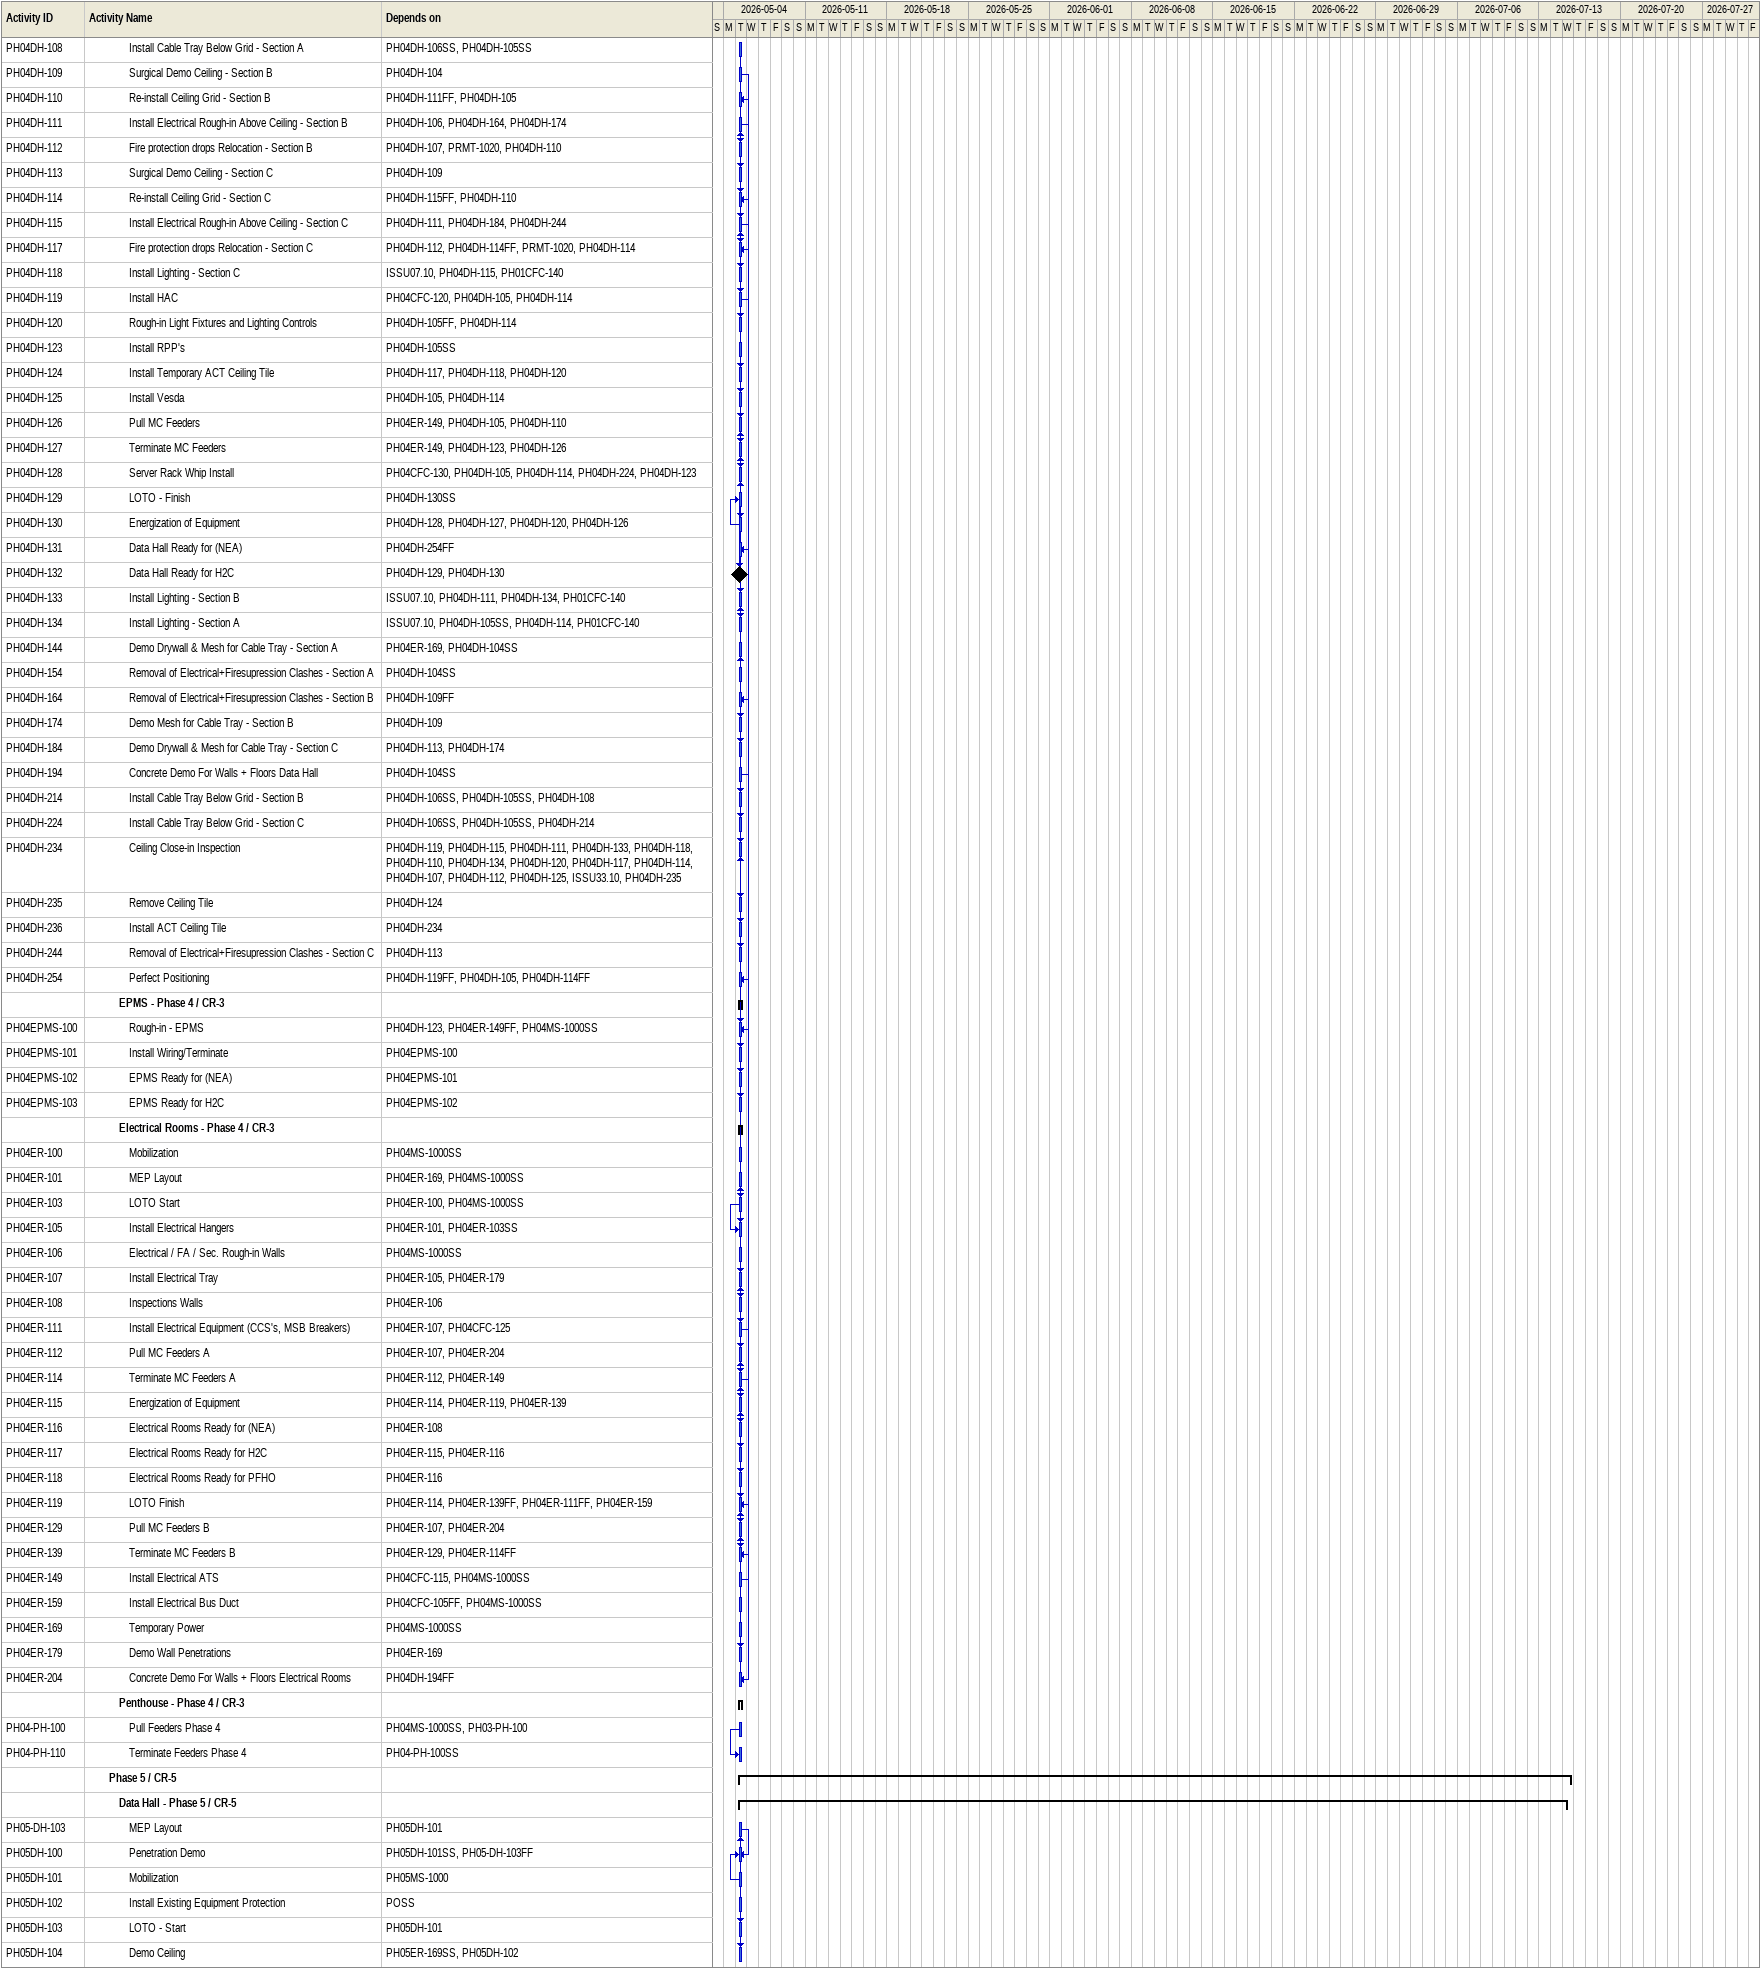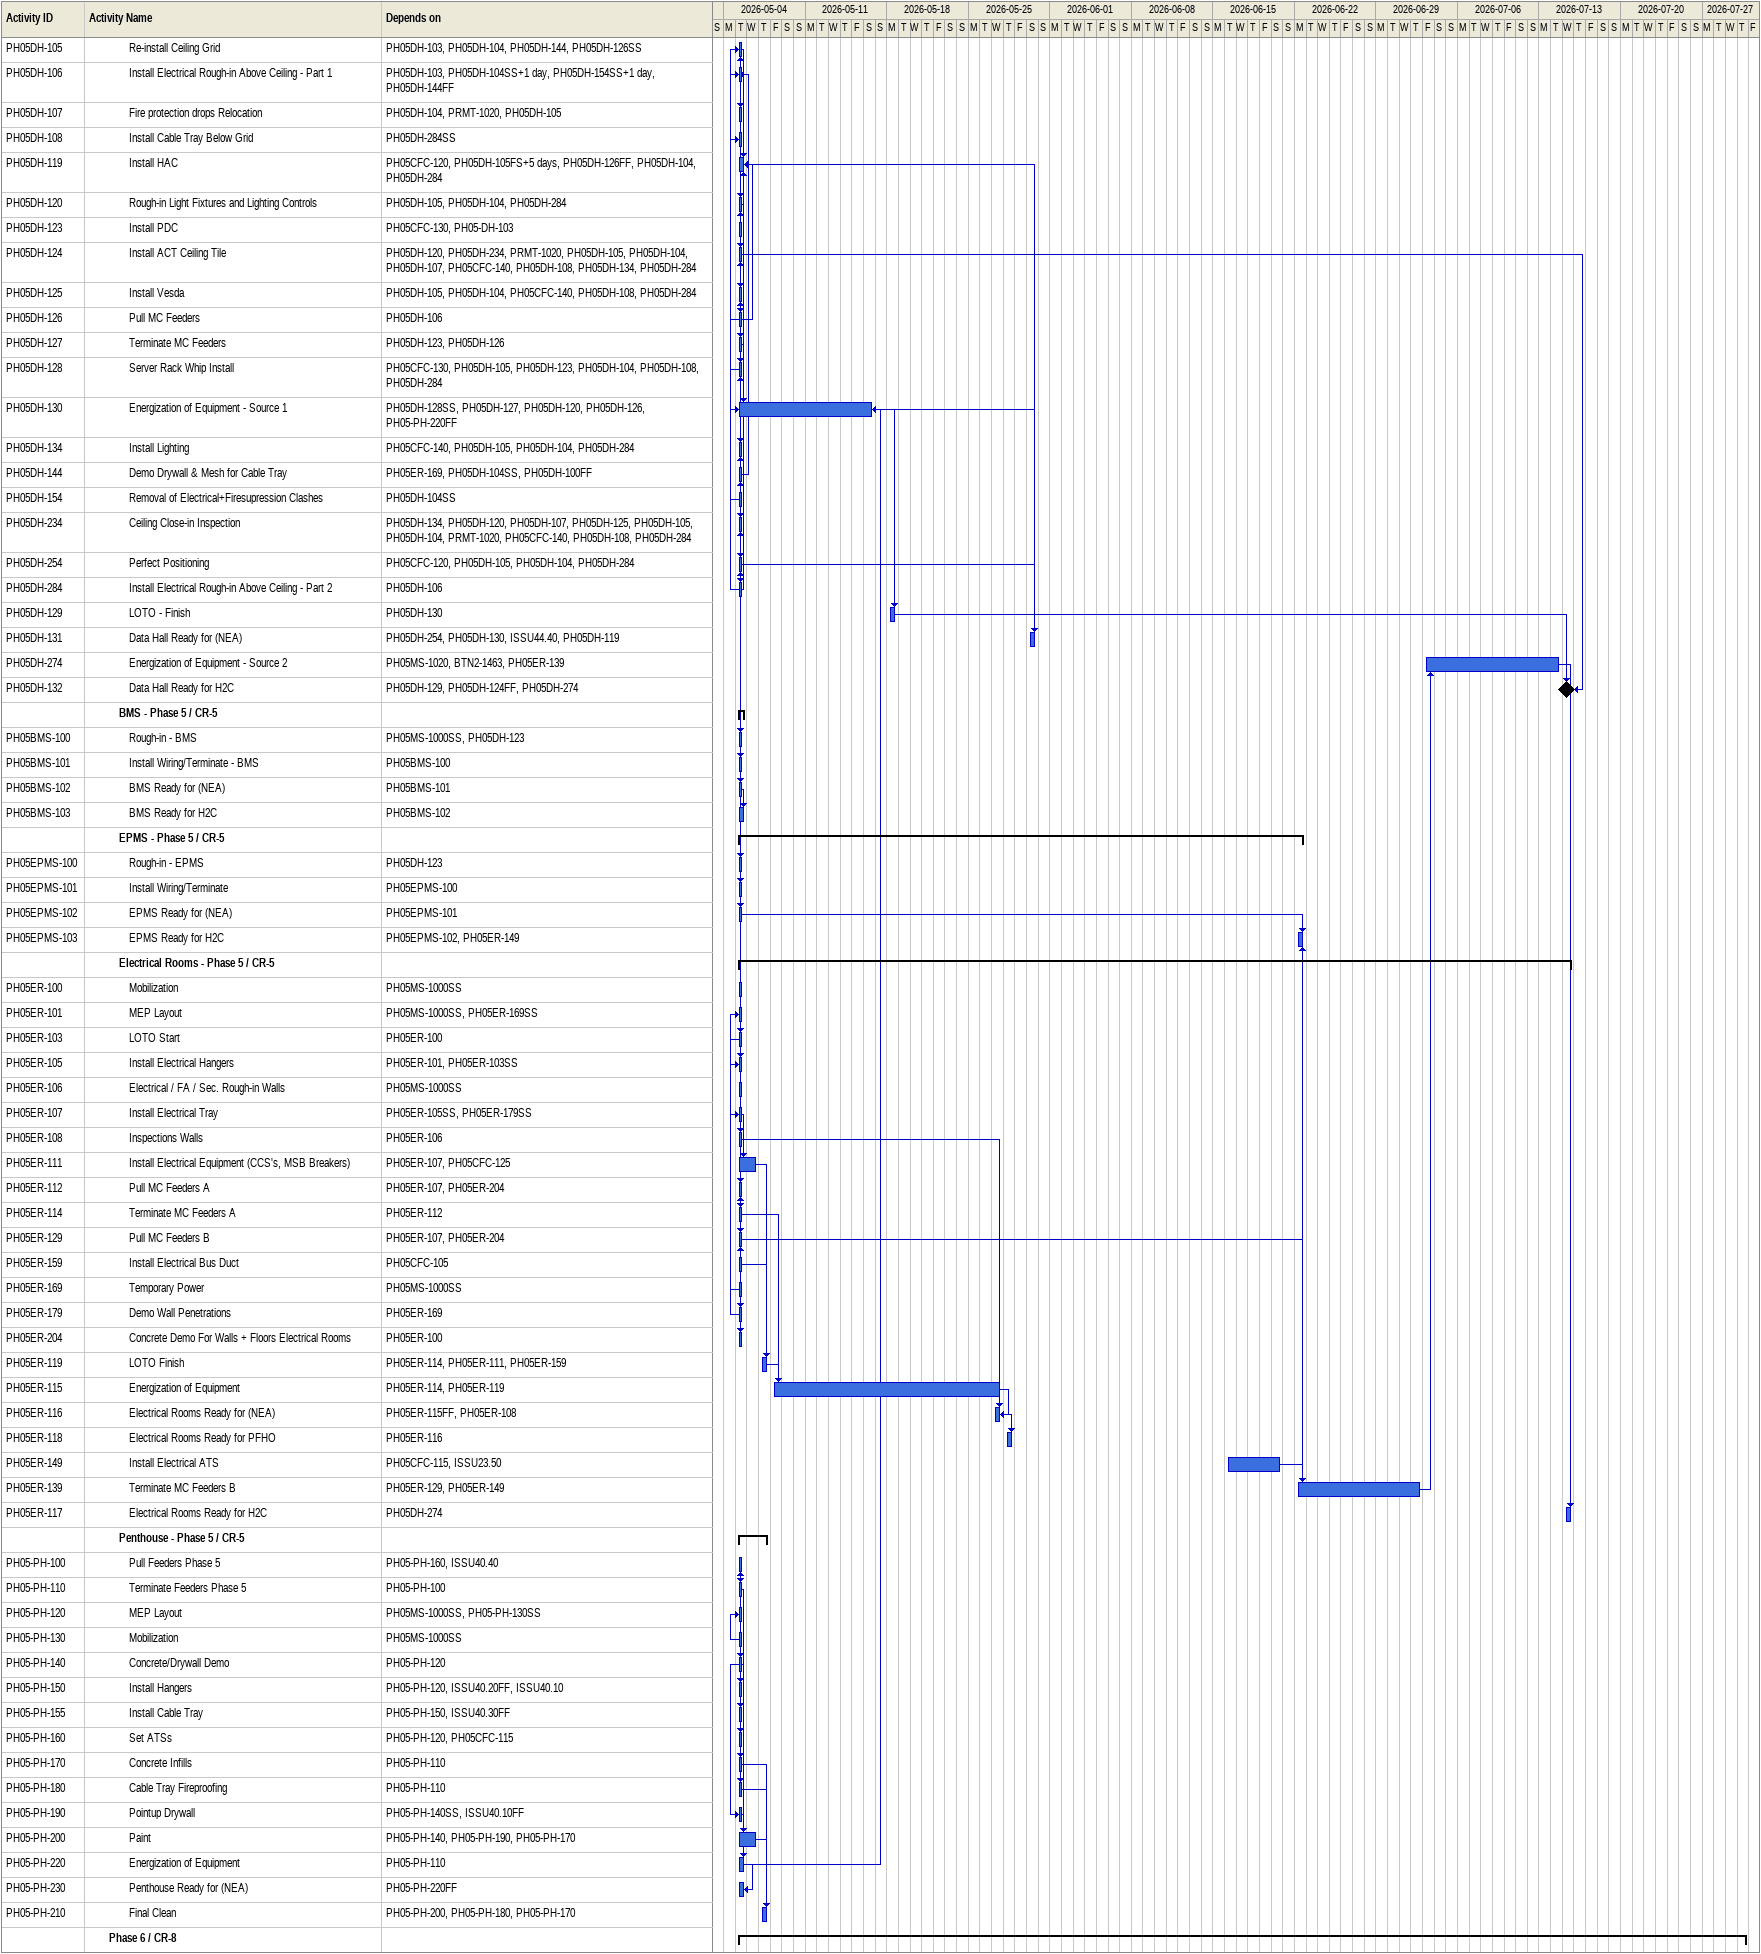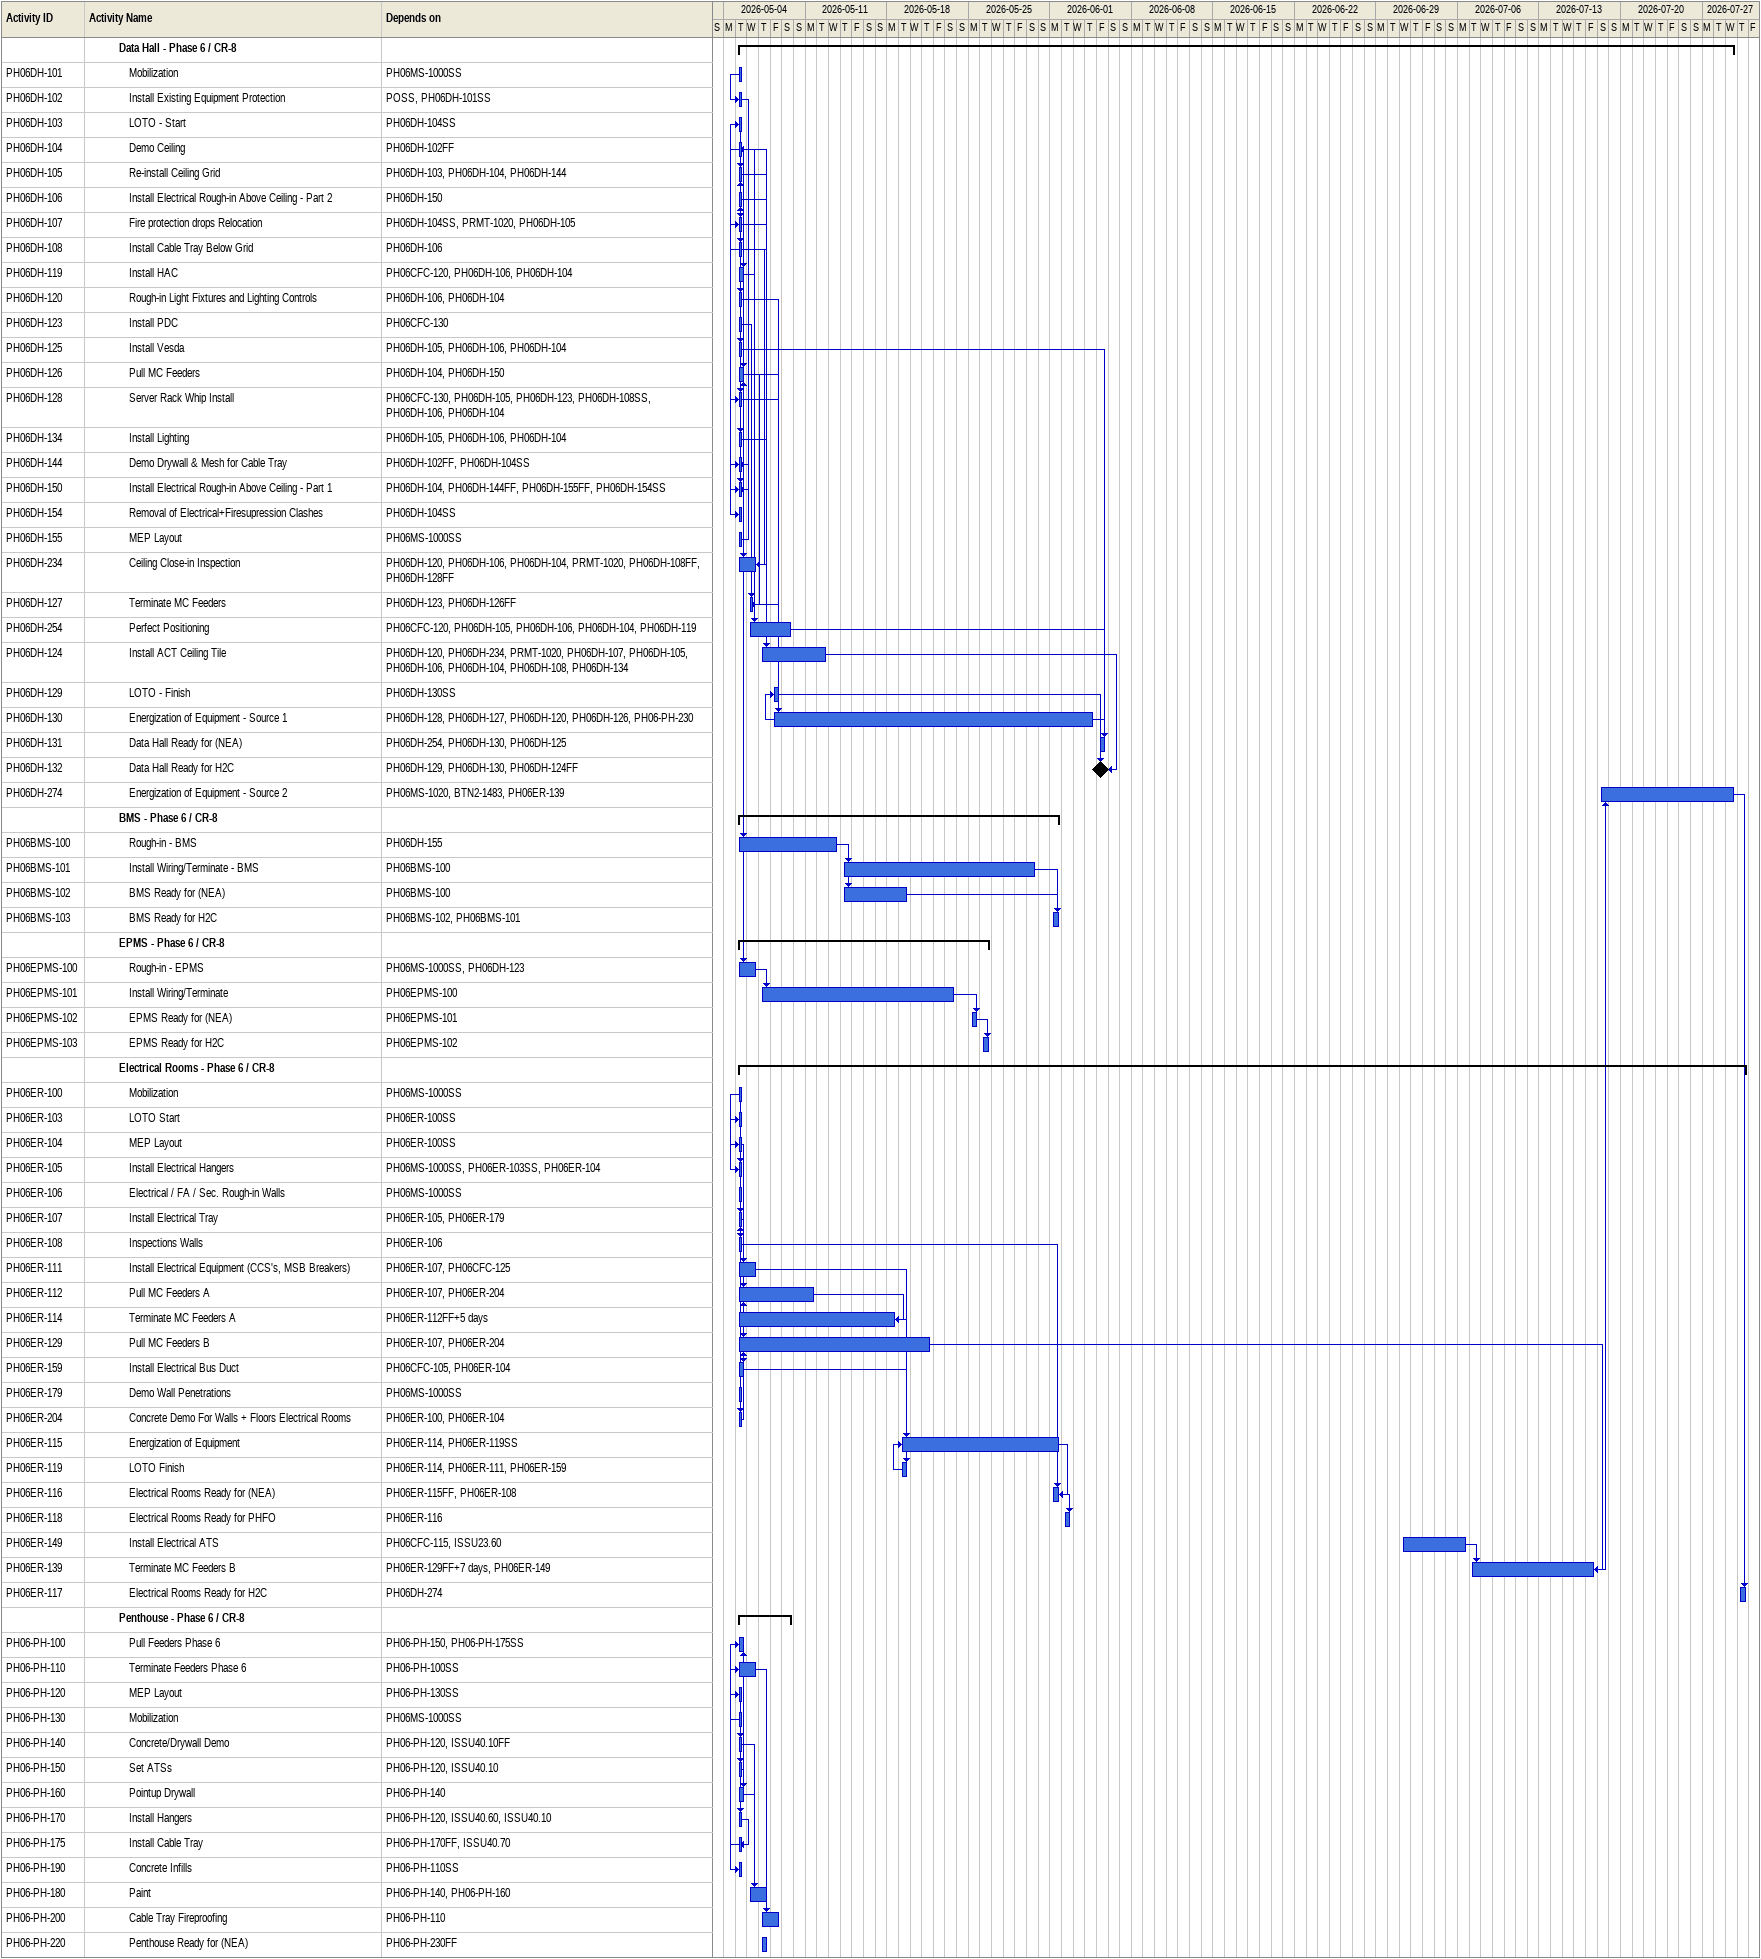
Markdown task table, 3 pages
| ID | Level | Task | Start | Finish | Predecessors |
|---|---|---|---|---|---|
| PH04DH-108 | 5 | Install Cable Tray Below Grid - Section A | 2026-05-05 | 2026-05-05 | PH04DH-106SS, PH04DH-105SS |
| PH04DH-109 | 5 | Surgical Demo Ceiling - Section B | 2026-05-05 | 2026-05-05 | PH04DH-104 |
| PH04DH-110 | 5 | Re-install Ceiling Grid - Section B | 2026-05-05 | 2026-05-05 | PH04DH-111FF, PH04DH-105 |
| PH04DH-111 | 5 | Install Electrical Rough-in Above Ceiling - Section B | 2026-05-05 | 2026-05-05 | PH04DH-106, PH04DH-164, PH04DH-174 |
| PH04DH-112 | 5 | Fire protection drops Relocation - Section B | 2026-05-05 | 2026-05-05 | PH04DH-107, PRMT-1020, PH04DH-110 |
| PH04DH-113 | 5 | Surgical Demo Ceiling - Section C | 2026-05-05 | 2026-05-05 | PH04DH-109 |
| PH04DH-114 | 5 | Re-install Ceiling Grid - Section C | 2026-05-05 | 2026-05-05 | PH04DH-115FF, PH04DH-110 |
| PH04DH-115 | 5 | Install Electrical Rough-in Above Ceiling - Section C | 2026-05-05 | 2026-05-05 | PH04DH-111, PH04DH-184, PH04DH-244 |
| PH04DH-117 | 5 | Fire protection drops Relocation - Section C | 2026-05-05 | 2026-05-05 | PH04DH-112, PH04DH-114FF, PRMT-1020, PH04DH-114 |
| PH04DH-118 | 5 | Install Lighting - Section C | 2026-05-05 | 2026-05-05 | ISSU07.10, PH04DH-115, PH01CFC-140 |
| PH04DH-119 | 5 | Install HAC | 2026-05-05 | 2026-05-05 | PH04CFC-120, PH04DH-105, PH04DH-114 |
| PH04DH-120 | 5 | Rough-in Light Fixtures and Lighting Controls | 2026-05-05 | 2026-05-05 | PH04DH-105FF, PH04DH-114 |
| PH04DH-123 | 5 | Install RPP's | 2026-05-05 | 2026-05-05 | PH04DH-105SS |
| PH04DH-124 | 5 | Install Temporary ACT Ceiling Tile | 2026-05-05 | 2026-05-05 | PH04DH-117, PH04DH-118, PH04DH-120 |
| PH04DH-125 | 5 | Install Vesda | 2026-05-05 | 2026-05-05 | PH04DH-105, PH04DH-114 |
| PH04DH-126 | 5 | Pull MC Feeders | 2026-05-05 | 2026-05-05 | PH04ER-149, PH04DH-105, PH04DH-110 |
| PH04DH-127 | 5 | Terminate MC Feeders | 2026-05-05 | 2026-05-05 | PH04ER-149, PH04DH-123, PH04DH-126 |
| PH04DH-128 | 5 | Server Rack Whip Install | 2026-05-05 | 2026-05-05 | PH04CFC-130, PH04DH-105, PH04DH-114, PH04DH-224, PH04DH-123 |
| PH04DH-129 | 5 | LOTO - Finish | 2026-05-05 | 2026-05-05 | PH04DH-130SS |
| PH04DH-130 | 5 | Energization of Equipment | 2026-05-05 | 2026-05-05 | PH04DH-128, PH04DH-127, PH04DH-120, PH04DH-126 |
| PH04DH-131 | 5 | Data Hall Ready for (NEA) | 2026-05-05 | 2026-05-05 | PH04DH-254FF |
| PH04DH-132 | 5 | Data Hall Ready for H2C (milestone) | 2026-05-05 | 2026-05-05 | PH04DH-129, PH04DH-130 |
| PH04DH-133 | 5 | Install Lighting - Section B | 2026-05-05 | 2026-05-05 | ISSU07.10, PH04DH-111, PH04DH-134, PH01CFC-140 |
| PH04DH-134 | 5 | Install Lighting - Section A | 2026-05-05 | 2026-05-05 | ISSU07.10, PH04DH-105SS, PH04DH-114, PH01CFC-140 |
| PH04DH-144 | 5 | Demo Drywall & Mesh for Cable Tray - Section A | 2026-05-05 | 2026-05-05 | PH04ER-169, PH04DH-104SS |
| PH04DH-154 | 5 | Removal of Electrical+Firesupression Clashes - Section A | 2026-05-05 | 2026-05-05 | PH04DH-104SS |
| PH04DH-164 | 5 | Removal of Electrical+Firesupression Clashes - Section B | 2026-05-05 | 2026-05-05 | PH04DH-109FF |
| PH04DH-174 | 5 | Demo Mesh for Cable Tray - Section B | 2026-05-05 | 2026-05-05 | PH04DH-109 |
| PH04DH-184 | 5 | Demo Drywall & Mesh for Cable Tray - Section C | 2026-05-05 | 2026-05-05 | PH04DH-113, PH04DH-174 |
| PH04DH-194 | 5 | Concrete Demo For Walls + Floors Data Hall | 2026-05-05 | 2026-05-05 | PH04DH-104SS |
| PH04DH-214 | 5 | Install Cable Tray Below Grid - Section B | 2026-05-05 | 2026-05-05 | PH04DH-106SS, PH04DH-105SS, PH04DH-108 |
| PH04DH-224 | 5 | Install Cable Tray Below Grid - Section C | 2026-05-05 | 2026-05-05 | PH04DH-106SS, PH04DH-105SS, PH04DH-214 |
| PH04DH-234 | 5 | Ceiling Close-in Inspection | 2026-05-05 | 2026-05-05 | PH04DH-119, PH04DH-115, PH04DH-111, PH04DH-133, PH04DH-118, PH04DH-110, PH04DH-134, PH04DH-120, PH04DH-117, PH04DH-114, PH04DH-107, PH04DH-112, PH04DH-125, ISSU33.10, PH04DH-235 |
| PH04DH-235 | 5 | Remove Ceiling Tile | 2026-05-05 | 2026-05-05 | PH04DH-124 |
| PH04DH-236 | 5 | Install ACT Ceiling Tile | 2026-05-05 | 2026-05-05 | PH04DH-234 |
| PH04DH-244 | 5 | Removal of Electrical+Firesupression Clashes - Section C | 2026-05-05 | 2026-05-05 | PH04DH-113 |
| PH04DH-254 | 5 | Perfect Positioning | 2026-05-05 | 2026-05-05 | PH04DH-119FF, PH04DH-105, PH04DH-114FF |
|  | 4 | **EPMS - Phase 4 / CR-3** | 2026-05-05 | 2026-05-05 |  |
| PH04EPMS-100 | 5 | Rough-in - EPMS | 2026-05-05 | 2026-05-05 | PH04DH-123, PH04ER-149FF, PH04MS-1000SS |
| PH04EPMS-101 | 5 | Install Wiring/Terminate | 2026-05-05 | 2026-05-05 | PH04EPMS-100 |
| PH04EPMS-102 | 5 | EPMS Ready for (NEA) | 2026-05-05 | 2026-05-05 | PH04EPMS-101 |
| PH04EPMS-103 | 5 | EPMS Ready for H2C | 2026-05-05 | 2026-05-05 | PH04EPMS-102 |
|  | 4 | **Electrical Rooms - Phase 4 / CR-3** | 2026-05-05 | 2026-05-05 |  |
| PH04ER-100 | 5 | Mobilization | 2026-05-05 | 2026-05-05 | PH04MS-1000SS |
| PH04ER-101 | 5 | MEP Layout | 2026-05-05 | 2026-05-05 | PH04ER-169, PH04MS-1000SS |
| PH04ER-103 | 5 | LOTO Start | 2026-05-05 | 2026-05-05 | PH04ER-100, PH04MS-1000SS |
| PH04ER-105 | 5 | Install Electrical Hangers | 2026-05-05 | 2026-05-05 | PH04ER-101, PH04ER-103SS |
| PH04ER-106 | 5 | Electrical / FA / Sec. Rough-in Walls | 2026-05-05 | 2026-05-05 | PH04MS-1000SS |
| PH04ER-107 | 5 | Install Electrical Tray | 2026-05-05 | 2026-05-05 | PH04ER-105, PH04ER-179 |
| PH04ER-108 | 5 | Inspections Walls | 2026-05-05 | 2026-05-05 | PH04ER-106 |
| PH04ER-111 | 5 | Install Electrical Equipment (CCS's, MSB Breakers) | 2026-05-05 | 2026-05-05 | PH04ER-107, PH04CFC-125 |
| PH04ER-112 | 5 | Pull MC Feeders A | 2026-05-05 | 2026-05-05 | PH04ER-107, PH04ER-204 |
| PH04ER-114 | 5 | Terminate MC Feeders A | 2026-05-05 | 2026-05-05 | PH04ER-112, PH04ER-149 |
| PH04ER-115 | 5 | Energization of Equipment | 2026-05-05 | 2026-05-05 | PH04ER-114, PH04ER-119, PH04ER-139 |
| PH04ER-116 | 5 | Electrical Rooms Ready for (NEA) | 2026-05-05 | 2026-05-05 | PH04ER-108 |
| PH04ER-117 | 5 | Electrical Rooms Ready for H2C | 2026-05-05 | 2026-05-05 | PH04ER-115, PH04ER-116 |
| PH04ER-118 | 5 | Electrical Rooms Ready for PFHO | 2026-05-05 | 2026-05-05 | PH04ER-116 |
| PH04ER-119 | 5 | LOTO Finish | 2026-05-05 | 2026-05-05 | PH04ER-114, PH04ER-139FF, PH04ER-111FF, PH04ER-159 |
| PH04ER-129 | 5 | Pull MC Feeders B | 2026-05-05 | 2026-05-05 | PH04ER-107, PH04ER-204 |
| PH04ER-139 | 5 | Terminate MC Feeders B | 2026-05-05 | 2026-05-05 | PH04ER-129, PH04ER-114FF |
| PH04ER-149 | 5 | Install Electrical ATS | 2026-05-05 | 2026-05-05 | PH04CFC-115, PH04MS-1000SS |
| PH04ER-159 | 5 | Install Electrical Bus Duct | 2026-05-05 | 2026-05-05 | PH04CFC-105FF, PH04MS-1000SS |
| PH04ER-169 | 5 | Temporary Power | 2026-05-05 | 2026-05-05 | PH04MS-1000SS |
| PH04ER-179 | 5 | Demo Wall Penetrations | 2026-05-05 | 2026-05-05 | PH04ER-169 |
| PH04ER-204 | 5 | Concrete Demo For Walls + Floors Electrical Rooms | 2026-05-05 | 2026-05-05 | PH04DH-194FF |
|  | 4 | **Penthouse - Phase 4 / CR-3** | 2026-05-05 | 2026-05-05 |  |
| PH04-PH-100 | 5 | Pull Feeders Phase 4 | 2026-05-05 | 2026-05-05 | PH04MS-1000SS, PH03-PH-100 |
| PH04-PH-110 | 5 | Terminate Feeders Phase 4 | 2026-05-05 | 2026-05-05 | PH04-PH-100SS |
|  | 3 | **Phase 5 / CR-5** | 2026-05-05 | 2026-07-15 |  |
|  | 4 | **Data Hall - Phase 5 / CR-5** | 2026-05-05 | 2026-07-15 |  |
| PH05-DH-103 | 5 | MEP Layout | 2026-05-05 | 2026-05-05 | PH05DH-101 |
| PH05DH-100 | 5 | Penetration Demo | 2026-05-05 | 2026-05-05 | PH05DH-101SS, PH05-DH-103FF |
| PH05DH-101 | 5 | Mobilization | 2026-05-05 | 2026-05-05 | PH05MS-1000 |
| PH05DH-102 | 5 | Install Existing Equipment Protection | 2026-05-05 | 2026-05-05 | POSS |
| PH05DH-103 | 5 | LOTO - Start | 2026-05-05 | 2026-05-05 | PH05DH-101 |
| PH05DH-104 | 5 | Demo Ceiling | 2026-05-05 | 2026-05-05 | PH05ER-169SS, PH05DH-102 |
| PH05DH-105 | 5 | Re-install Ceiling Grid | 2026-05-05 | 2026-05-05 | PH05DH-103, PH05DH-104, PH05DH-144, PH05DH-126SS |
| PH05DH-106 | 5 | Install Electrical Rough-in Above Ceiling - Part 1 | 2026-05-05 | 2026-05-05 | PH05DH-103, PH05DH-104SS+1d, PH05DH-154SS+1d, PH05DH-144FF |
| PH05DH-107 | 5 | Fire protection drops Relocation | 2026-05-05 | 2026-05-05 | PH05DH-104, PRMT-1020, PH05DH-105 |
| PH05DH-108 | 5 | Install Cable Tray Below Grid | 2026-05-05 | 2026-05-05 | PH05DH-284SS |
| PH05DH-119 | 5 | Install HAC | 2026-05-05 | 2026-05-05 | PH05CFC-120, PH05DH-105FS+5d, PH05DH-126FF, PH05DH-104, PH05DH-284 |
| PH05DH-120 | 5 | Rough-in Light Fixtures and Lighting Controls | 2026-05-05 | 2026-05-05 | PH05DH-105, PH05DH-104, PH05DH-284 |
| PH05DH-123 | 5 | Install PDC | 2026-05-05 | 2026-05-05 | PH05CFC-130, PH05-DH-103 |
| PH05DH-124 | 5 | Install ACT Ceiling Tile | 2026-05-05 | 2026-05-05 | PH05DH-120, PH05DH-234, PRMT-1020, PH05DH-105, PH05DH-104, PH05DH-107, PH05CFC-140, PH05DH-108, PH05DH-134, PH05DH-284 |
| PH05DH-125 | 5 | Install Vesda | 2026-05-05 | 2026-05-05 | PH05DH-105, PH05DH-104, PH05CFC-140, PH05DH-108, PH05DH-284 |
| PH05DH-126 | 5 | Pull MC Feeders | 2026-05-05 | 2026-05-05 | PH05DH-106 |
| PH05DH-127 | 5 | Terminate MC Feeders | 2026-05-05 | 2026-05-05 | PH05DH-123, PH05DH-126 |
| PH05DH-128 | 5 | Server Rack Whip Install | 2026-05-05 | 2026-05-05 | PH05CFC-130, PH05DH-105, PH05DH-123, PH05DH-104, PH05DH-108, PH05DH-284 |
| PH05DH-130 | 5 | Energization of Equipment - Source 1 | 2026-05-05 | 2026-05-16 | PH05DH-128SS, PH05DH-127, PH05DH-120, PH05DH-126, PH05-PH-220FF |
| PH05DH-134 | 5 | Install Lighting | 2026-05-05 | 2026-05-05 | PH05CFC-140, PH05DH-105, PH05DH-104, PH05DH-284 |
| PH05DH-144 | 5 | Demo Drywall & Mesh for Cable Tray | 2026-05-05 | 2026-05-05 | PH05ER-169, PH05DH-104SS, PH05DH-100FF |
| PH05DH-154 | 5 | Removal of Electrical+Firesupression Clashes | 2026-05-05 | 2026-05-05 | PH05DH-104SS |
| PH05DH-234 | 5 | Ceiling Close-in Inspection | 2026-05-05 | 2026-05-05 | PH05DH-134, PH05DH-120, PH05DH-107, PH05DH-125, PH05DH-105, PH05DH-104, PRMT-1020, PH05CFC-140, PH05DH-108, PH05DH-284 |
| PH05DH-254 | 5 | Perfect Positioning | 2026-05-05 | 2026-05-05 | PH05CFC-120, PH05DH-105, PH05DH-104, PH05DH-284 |
| PH05DH-284 | 5 | Install Electrical Rough-in Above Ceiling - Part 2 | 2026-05-05 | 2026-05-05 | PH05DH-106 |
| PH05DH-129 | 5 | LOTO - Finish | 2026-05-18 | 2026-05-18 | PH05DH-130 |
| PH05DH-131 | 5 | Data Hall Ready for (NEA) | 2026-05-30 | 2026-05-30 | PH05DH-254, PH05DH-130, ISSU44.40, PH05DH-119 |
| PH05DH-274 | 5 | Energization of Equipment - Source 2 | 2026-07-03 | 2026-07-14 | PH05MS-1020, BTN2-1463, PH05ER-139 |
| PH05DH-132 | 5 | Data Hall Ready for H2C (milestone) | 2026-07-15 | 2026-07-15 | PH05DH-129, PH05DH-124FF, PH05DH-274 |
|  | 4 | **BMS - Phase 5 / CR-5** | 2026-05-05 | 2026-05-05 |  |
| PH05BMS-100 | 5 | Rough-in - BMS | 2026-05-05 | 2026-05-05 | PH05MS-1000SS, PH05DH-123 |
| PH05BMS-101 | 5 | Install Wiring/Terminate - BMS | 2026-05-05 | 2026-05-05 | PH05BMS-100 |
| PH05BMS-102 | 5 | BMS Ready for (NEA) | 2026-05-05 | 2026-05-05 | PH05BMS-101 |
| PH05BMS-103 | 5 | BMS Ready for H2C | 2026-05-05 | 2026-05-05 | PH05BMS-102 |
|  | 4 | **EPMS - Phase 5 / CR-5** | 2026-05-05 | 2026-06-22 |  |
| PH05EPMS-100 | 5 | Rough-in - EPMS | 2026-05-05 | 2026-05-05 | PH05DH-123 |
| PH05EPMS-101 | 5 | Install Wiring/Terminate | 2026-05-05 | 2026-05-05 | PH05EPMS-100 |
| PH05EPMS-102 | 5 | EPMS Ready for (NEA) | 2026-05-05 | 2026-05-05 | PH05EPMS-101 |
| PH05EPMS-103 | 5 | EPMS Ready for H2C | 2026-06-22 | 2026-06-22 | PH05EPMS-102, PH05ER-149 |
|  | 4 | **Electrical Rooms - Phase 5 / CR-5** | 2026-05-05 | 2026-07-15 |  |
| PH05ER-100 | 5 | Mobilization | 2026-05-05 | 2026-05-05 | PH05MS-1000SS |
| PH05ER-101 | 5 | MEP Layout | 2026-05-05 | 2026-05-05 | PH05MS-1000SS, PH05ER-169SS |
| PH05ER-103 | 5 | LOTO Start | 2026-05-05 | 2026-05-05 | PH05ER-100 |
| PH05ER-105 | 5 | Install Electrical Hangers | 2026-05-05 | 2026-05-05 | PH05ER-101, PH05ER-103SS |
| PH05ER-106 | 5 | Electrical / FA / Sec. Rough-in Walls | 2026-05-05 | 2026-05-05 | PH05MS-1000SS |
| PH05ER-107 | 5 | Install Electrical Tray | 2026-05-05 | 2026-05-05 | PH05ER-105SS, PH05ER-179SS |
| PH05ER-108 | 5 | Inspections Walls | 2026-05-05 | 2026-05-05 | PH05ER-106 |
| PH05ER-111 | 5 | Install Electrical Equipment (CCS's, MSB Breakers) | 2026-05-05 | 2026-05-06 | PH05ER-107, PH05CFC-125 |
| PH05ER-112 | 5 | Pull MC Feeders A | 2026-05-05 | 2026-05-05 | PH05ER-107, PH05ER-204 |
| PH05ER-114 | 5 | Terminate MC Feeders A | 2026-05-05 | 2026-05-05 | PH05ER-112 |
| PH05ER-129 | 5 | Pull MC Feeders B | 2026-05-05 | 2026-05-05 | PH05ER-107, PH05ER-204 |
| PH05ER-159 | 5 | Install Electrical Bus Duct | 2026-05-05 | 2026-05-05 | PH05CFC-105 |
| PH05ER-169 | 5 | Temporary Power | 2026-05-05 | 2026-05-05 | PH05MS-1000SS |
| PH05ER-179 | 5 | Demo Wall Penetrations | 2026-05-05 | 2026-05-05 | PH05ER-169 |
| PH05ER-204 | 5 | Concrete Demo For Walls + Floors Electrical Rooms | 2026-05-05 | 2026-05-05 | PH05ER-100 |
| PH05ER-119 | 5 | LOTO Finish | 2026-05-07 | 2026-05-07 | PH05ER-114, PH05ER-111, PH05ER-159 |
| PH05ER-115 | 5 | Energization of Equipment | 2026-05-08 | 2026-05-27 | PH05ER-114, PH05ER-119 |
| PH05ER-116 | 5 | Electrical Rooms Ready for (NEA) | 2026-05-27 | 2026-05-27 | PH05ER-115FF, PH05ER-108 |
| PH05ER-118 | 5 | Electrical Rooms Ready for PFHO | 2026-05-28 | 2026-05-28 | PH05ER-116 |
| PH05ER-149 | 5 | Install Electrical ATS | 2026-06-16 | 2026-06-20 | PH05CFC-115, ISSU23.50 |
| PH05ER-139 | 5 | Terminate MC Feeders B | 2026-06-22 | 2026-07-02 | PH05ER-129, PH05ER-149 |
| PH05ER-117 | 5 | Electrical Rooms Ready for H2C | 2026-07-15 | 2026-07-15 | PH05DH-274 |
|  | 4 | **Penthouse - Phase 5 / CR-5** | 2026-05-05 | 2026-05-07 |  |
| PH05-PH-100 | 5 | Pull Feeders Phase 5 | 2026-05-05 | 2026-05-05 | PH05-PH-160, ISSU40.40 |
| PH05-PH-110 | 5 | Terminate Feeders Phase 5 | 2026-05-05 | 2026-05-05 | PH05-PH-100 |
| PH05-PH-120 | 5 | MEP Layout | 2026-05-05 | 2026-05-05 | PH05MS-1000SS, PH05-PH-130SS |
| PH05-PH-130 | 5 | Mobilization | 2026-05-05 | 2026-05-05 | PH05MS-1000SS |
| PH05-PH-140 | 5 | Concrete/Drywall Demo | 2026-05-05 | 2026-05-05 | PH05-PH-120 |
| PH05-PH-150 | 5 | Install Hangers | 2026-05-05 | 2026-05-05 | PH05-PH-120, ISSU40.20FF, ISSU40.10 |
| PH05-PH-155 | 5 | Install Cable Tray | 2026-05-05 | 2026-05-05 | PH05-PH-150, ISSU40.30FF |
| PH05-PH-160 | 5 | Set ATSs | 2026-05-05 | 2026-05-05 | PH05-PH-120, PH05CFC-115 |
| PH05-PH-170 | 5 | Concrete Infills | 2026-05-05 | 2026-05-05 | PH05-PH-110 |
| PH05-PH-180 | 5 | Cable Tray Fireproofing | 2026-05-05 | 2026-05-05 | PH05-PH-110 |
| PH05-PH-190 | 5 | Pointup Drywall | 2026-05-05 | 2026-05-05 | PH05-PH-140SS, ISSU40.10FF |
| PH05-PH-200 | 5 | Paint | 2026-05-05 | 2026-05-06 | PH05-PH-140, PH05-PH-190, PH05-PH-170 |
| PH05-PH-220 | 5 | Energization of Equipment | 2026-05-05 | 2026-05-05 | PH05-PH-110 |
| PH05-PH-230 | 5 | Penthouse Ready for (NEA) | 2026-05-05 | 2026-05-05 | PH05-PH-220FF |
| PH05-PH-210 | 5 | Final Clean | 2026-05-07 | 2026-05-07 | PH05-PH-200, PH05-PH-180, PH05-PH-170 |
|  | 3 | **Phase 6 / CR-8** | 2026-05-05 | 2026-07-30 |  |
|  | 4 | **Data Hall - Phase 6 / CR-8** | 2026-05-05 | 2026-07-29 |  |
| PH06DH-101 | 5 | Mobilization | 2026-05-05 | 2026-05-05 | PH06MS-1000SS |
| PH06DH-102 | 5 | Install Existing Equipment Protection | 2026-05-05 | 2026-05-05 | POSS, PH06DH-101SS |
| PH06DH-103 | 5 | LOTO - Start | 2026-05-05 | 2026-05-05 | PH06DH-104SS |
| PH06DH-104 | 5 | Demo Ceiling | 2026-05-05 | 2026-05-05 | PH06DH-102FF |
| PH06DH-105 | 5 | Re-install Ceiling Grid | 2026-05-05 | 2026-05-05 | PH06DH-103, PH06DH-104, PH06DH-144 |
| PH06DH-106 | 5 | Install Electrical Rough-in Above Ceiling - Part 2 | 2026-05-05 | 2026-05-05 | PH06DH-150 |
| PH06DH-107 | 5 | Fire protection drops Relocation | 2026-05-05 | 2026-05-05 | PH06DH-104SS, PRMT-1020, PH06DH-105 |
| PH06DH-108 | 5 | Install Cable Tray Below Grid | 2026-05-05 | 2026-05-05 | PH06DH-106 |
| PH06DH-119 | 5 | Install HAC | 2026-05-05 | 2026-05-05 | PH06CFC-120, PH06DH-106, PH06DH-104 |
| PH06DH-120 | 5 | Rough-in Light Fixtures and Lighting Controls | 2026-05-05 | 2026-05-05 | PH06DH-106, PH06DH-104 |
| PH06DH-123 | 5 | Install PDC | 2026-05-05 | 2026-05-05 | PH06CFC-130 |
| PH06DH-125 | 5 | Install Vesda | 2026-05-05 | 2026-05-05 | PH06DH-105, PH06DH-106, PH06DH-104 |
| PH06DH-126 | 5 | Pull MC Feeders | 2026-05-05 | 2026-05-05 | PH06DH-104, PH06DH-150 |
| PH06DH-128 | 5 | Server Rack Whip Install | 2026-05-05 | 2026-05-05 | PH06CFC-130, PH06DH-105, PH06DH-123, PH06DH-108SS, PH06DH-106, PH06DH-104 |
| PH06DH-134 | 5 | Install Lighting | 2026-05-05 | 2026-05-05 | PH06DH-105, PH06DH-106, PH06DH-104 |
| PH06DH-144 | 5 | Demo Drywall & Mesh for Cable Tray | 2026-05-05 | 2026-05-05 | PH06DH-102FF, PH06DH-104SS |
| PH06DH-150 | 5 | Install Electrical Rough-in Above Ceiling - Part 1 | 2026-05-05 | 2026-05-05 | PH06DH-104, PH06DH-144FF, PH06DH-155FF, PH06DH-154SS |
| PH06DH-154 | 5 | Removal of Electrical+Firesupression Clashes | 2026-05-05 | 2026-05-05 | PH06DH-104SS |
| PH06DH-155 | 5 | MEP Layout | 2026-05-05 | 2026-05-05 | PH06MS-1000SS |
| PH06DH-234 | 5 | Ceiling Close-in Inspection | 2026-05-05 | 2026-05-06 | PH06DH-120, PH06DH-106, PH06DH-104, PRMT-1020, PH06DH-108FF, PH06DH-128FF |
| PH06DH-127 | 5 | Terminate MC Feeders | 2026-05-06 | 2026-05-06 | PH06DH-123, PH06DH-126FF |
| PH06DH-254 | 5 | Perfect Positioning | 2026-05-06 | 2026-05-09 | PH06CFC-120, PH06DH-105, PH06DH-106, PH06DH-104, PH06DH-119 |
| PH06DH-124 | 5 | Install ACT Ceiling Tile | 2026-05-07 | 2026-05-12 | PH06DH-120, PH06DH-234, PRMT-1020, PH06DH-107, PH06DH-105, PH06DH-106, PH06DH-104, PH06DH-108, PH06DH-134 |
| PH06DH-129 | 5 | LOTO - Finish | 2026-05-08 | 2026-05-08 | PH06DH-130SS |
| PH06DH-130 | 5 | Energization of Equipment - Source 1 | 2026-05-08 | 2026-06-04 | PH06DH-128, PH06DH-127, PH06DH-120, PH06DH-126, PH06-PH-230 |
| PH06DH-131 | 5 | Data Hall Ready for (NEA) | 2026-06-05 | 2026-06-05 | PH06DH-254, PH06DH-130, PH06DH-125 |
| PH06DH-132 | 5 | Data Hall Ready for H2C (milestone) | 2026-06-05 | 2026-06-05 | PH06DH-129, PH06DH-130, PH06DH-124FF |
| PH06DH-274 | 5 | Energization of Equipment - Source 2 | 2026-07-18 | 2026-07-29 | PH06MS-1020, BTN2-1483, PH06ER-139 |
|  | 4 | **BMS - Phase 6 / CR-8** | 2026-05-05 | 2026-06-01 |  |
| PH06BMS-100 | 5 | Rough-in - BMS | 2026-05-05 | 2026-05-13 | PH06DH-155 |
| PH06BMS-101 | 5 | Install Wiring/Terminate - BMS | 2026-05-14 | 2026-05-30 | PH06BMS-100 |
| PH06BMS-102 | 5 | BMS Ready for (NEA) | 2026-05-14 | 2026-05-19 | PH06BMS-100 |
| PH06BMS-103 | 5 | BMS Ready for H2C | 2026-06-01 | 2026-06-01 | PH06BMS-102, PH06BMS-101 |
|  | 4 | **EPMS - Phase 6 / CR-8** | 2026-05-05 | 2026-05-26 |  |
| PH06EPMS-100 | 5 | Rough-in - EPMS | 2026-05-05 | 2026-05-06 | PH06MS-1000SS, PH06DH-123 |
| PH06EPMS-101 | 5 | Install Wiring/Terminate | 2026-05-07 | 2026-05-23 | PH06EPMS-100 |
| PH06EPMS-102 | 5 | EPMS Ready for (NEA) | 2026-05-25 | 2026-05-25 | PH06EPMS-101 |
| PH06EPMS-103 | 5 | EPMS Ready for H2C | 2026-05-26 | 2026-05-26 | PH06EPMS-102 |
|  | 4 | **Electrical Rooms - Phase 6 / CR-8** | 2026-05-05 | 2026-07-30 |  |
| PH06ER-100 | 5 | Mobilization | 2026-05-05 | 2026-05-05 | PH06MS-1000SS |
| PH06ER-103 | 5 | LOTO Start | 2026-05-05 | 2026-05-05 | PH06ER-100SS |
| PH06ER-104 | 5 | MEP Layout | 2026-05-05 | 2026-05-05 | PH06ER-100SS |
| PH06ER-105 | 5 | Install Electrical Hangers | 2026-05-05 | 2026-05-05 | PH06MS-1000SS, PH06ER-103SS, PH06ER-104 |
| PH06ER-106 | 5 | Electrical / FA / Sec. Rough-in Walls | 2026-05-05 | 2026-05-05 | PH06MS-1000SS |
| PH06ER-107 | 5 | Install Electrical Tray | 2026-05-05 | 2026-05-05 | PH06ER-105, PH06ER-179 |
| PH06ER-108 | 5 | Inspections Walls | 2026-05-05 | 2026-05-05 | PH06ER-106 |
| PH06ER-111 | 5 | Install Electrical Equipment (CCS's, MSB Breakers) | 2026-05-05 | 2026-05-06 | PH06ER-107, PH06CFC-125 |
| PH06ER-112 | 5 | Pull MC Feeders A | 2026-05-05 | 2026-05-11 | PH06ER-107, PH06ER-204 |
| PH06ER-114 | 5 | Terminate MC Feeders A | 2026-05-05 | 2026-05-18 | PH06ER-112FF+5d |
| PH06ER-129 | 5 | Pull MC Feeders B | 2026-05-05 | 2026-05-21 | PH06ER-107, PH06ER-204 |
| PH06ER-159 | 5 | Install Electrical Bus Duct | 2026-05-05 | 2026-05-05 | PH06CFC-105, PH06ER-104 |
| PH06ER-179 | 5 | Demo Wall Penetrations | 2026-05-05 | 2026-05-05 | PH06MS-1000SS |
| PH06ER-204 | 5 | Concrete Demo For Walls + Floors Electrical Rooms | 2026-05-05 | 2026-05-05 | PH06ER-100, PH06ER-104 |
| PH06ER-115 | 5 | Energization of Equipment | 2026-05-19 | 2026-06-01 | PH06ER-114, PH06ER-119SS |
| PH06ER-119 | 5 | LOTO Finish | 2026-05-19 | 2026-05-19 | PH06ER-114, PH06ER-111, PH06ER-159 |
| PH06ER-116 | 5 | Electrical Rooms Ready for (NEA) | 2026-06-01 | 2026-06-01 | PH06ER-115FF, PH06ER-108 |
| PH06ER-118 | 5 | Electrical Rooms Ready for PHFO | 2026-06-02 | 2026-06-02 | PH06ER-116 |
| PH06ER-149 | 5 | Install Electrical ATS | 2026-07-01 | 2026-07-06 | PH06CFC-115, ISSU23.60 |
| PH06ER-139 | 5 | Terminate MC Feeders B | 2026-07-07 | 2026-07-17 | PH06ER-129FF+7d, PH06ER-149 |
| PH06ER-117 | 5 | Electrical Rooms Ready for H2C | 2026-07-30 | 2026-07-30 | PH06DH-274 |
|  | 4 | **Penthouse - Phase 6 / CR-8** | 2026-05-05 | 2026-05-09 |  |
| PH06-PH-100 | 5 | Pull Feeders Phase 6 | 2026-05-05 | 2026-05-05 | PH06-PH-150, PH06-PH-175SS |
| PH06-PH-110 | 5 | Terminate Feeders Phase 6 | 2026-05-05 | 2026-05-06 | PH06-PH-100SS |
| PH06-PH-120 | 5 | MEP Layout | 2026-05-05 | 2026-05-05 | PH06-PH-130SS |
| PH06-PH-130 | 5 | Mobilization | 2026-05-05 | 2026-05-05 | PH06MS-1000SS |
| PH06-PH-140 | 5 | Concrete/Drywall Demo | 2026-05-05 | 2026-05-05 | PH06-PH-120, ISSU40.10FF |
| PH06-PH-150 | 5 | Set ATSs | 2026-05-05 | 2026-05-05 | PH06-PH-120, ISSU40.10 |
| PH06-PH-160 | 5 | Pointup Drywall | 2026-05-05 | 2026-05-05 | PH06-PH-140 |
| PH06-PH-170 | 5 | Install Hangers | 2026-05-05 | 2026-05-05 | PH06-PH-120, ISSU40.60, ISSU40.10 |
| PH06-PH-175 | 5 | Install Cable Tray | 2026-05-05 | 2026-05-05 | PH06-PH-170FF, ISSU40.70 |
| PH06-PH-190 | 5 | Concrete Infills | 2026-05-05 | 2026-05-05 | PH06-PH-110SS |
| PH06-PH-180 | 5 | Paint | 2026-05-06 | 2026-05-07 | PH06-PH-140, PH06-PH-160 |
| PH06-PH-200 | 5 | Cable Tray Fireproofing | 2026-05-07 | 2026-05-08 | PH06-PH-110 |
| PH06-PH-220 | 5 | Penthouse Ready for (NEA) | 2026-05-07 | 2026-05-07 | PH06-PH-230FF |
